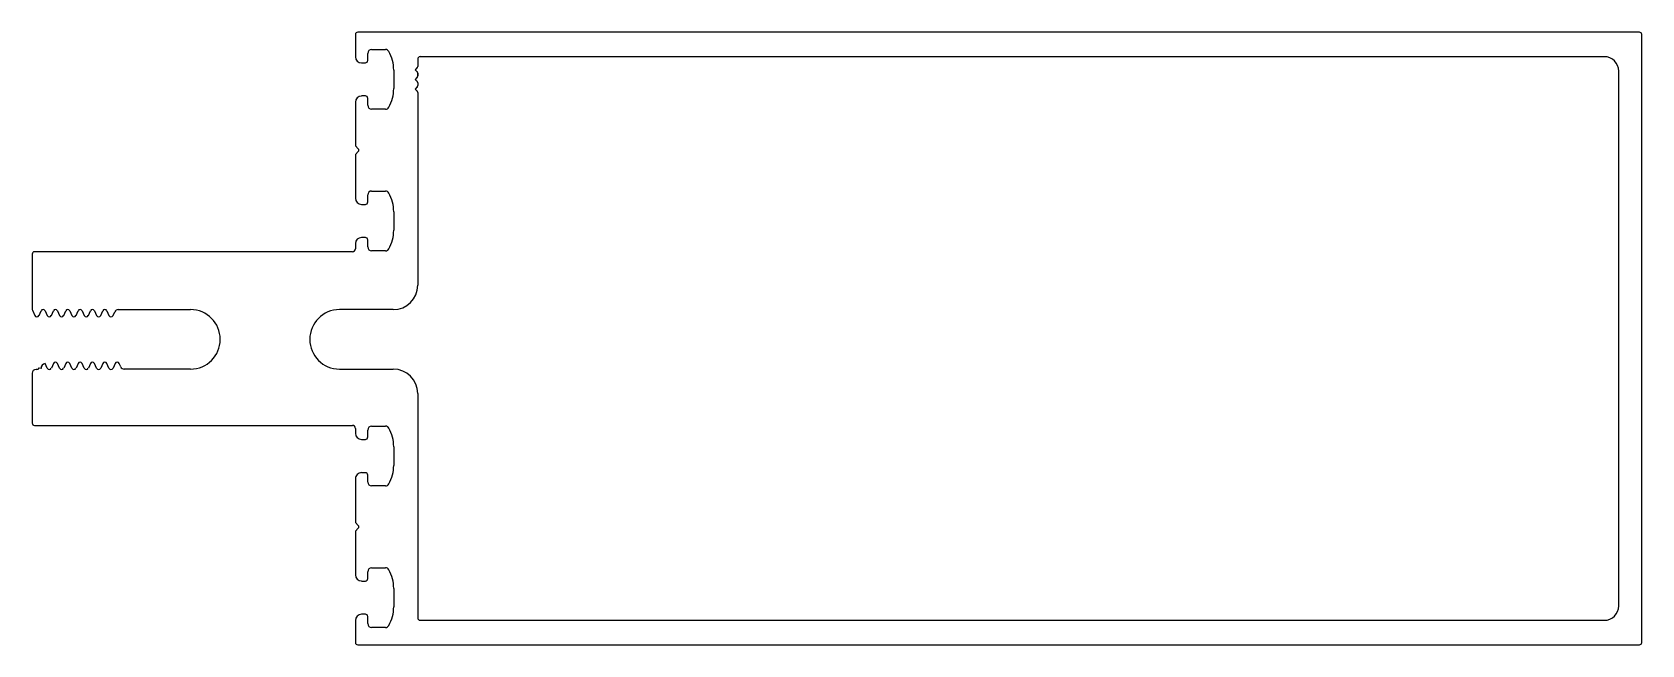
# Model space of a CAD drawing. Extents: x -100 to 67, y 0 to 64.
import ezdxf

# ---------------------------------------------------------------- set-up
doc = ezdxf.new("R2010")
doc.units = 0
doc.layers.add('1', color=7, linetype='CONTINUOUS')
doc.layers.add('AL_EXTRUSIONS', color=7, linetype='CONTINUOUS')

msp = doc.modelspace()

# ---------------------------------------------------------------- linework, layer by layer
at = {"layer": '1', "color": 7, "linetype": 'CONTINUOUS'}
for p, q in [((-60.13, 60.99), (-60.13, 60.24)), ((-60.13, 60.24), (-60.13, 60.24)), ((-60.13, 60.24), (-60.13, 60.24)), ((62.88, 61.24), (-59.88, 61.24)), ((-60.21, 60.07), (-60.38, 59.89)), ((-60.38, 59.88), (-60.21, 59.71)), ((-60.21, 59.07), (-60.38, 58.89)), ((-60.38, 58.88), (-60.21, 58.71)), ((-60.13, 59.54), (-60.13, 59.24)), ((-60.13, 59.24), (-60.13, 59.54)), ((-60.13, 59.54), (-60.13, 59.24)), ((-60.13, 59.24), (-60.13, 59.54)), ((-60.13, 59.54), (-60.13, 59.24)), ((-60.13, 58.54), (-60.13, 58.24)), ((64.38, 32.41), (64.38, 59.74)), ((-60.21, 58.07), (-60.38, 57.89)), ((-60.38, 57.88), (-60.21, 57.71)), ((-60.13, 57.54), (-60.13, 37.56)), ((-62.67, 35.02), (-68.24, 35.02)), ((64.38, 4.32), (64.38, 32.41)), ((64.38, 32.41), (64.38, 32.41)), ((-68.24, 28.86), (-62.67, 28.86)), ((-60.13, 26.32), (-60.13, 3.07)), ((-59.88, 2.82), (62.88, 2.82))]:
    msp.add_line(p, q, dxfattribs=at)
for centre, radius, start, end in [((-60.38, 60.24), 0.25, 315, 360), ((-59.88, 60.99), 0.254, 90, 180), ((62.88, 59.74), 1.5, 360, 90), ((-60.37, 59.89), 0.008, 135, 225), ((-60.37, 58.89), 0.008, 135, 225), ((-60.38, 59.54), 0.25, 0, 45), ((-60.38, 59.24), 0.25, 315, 360), ((-60.38, 58.54), 0.25, 360, 45), ((-60.37, 57.89), 0.008, 135, 225), ((-60.38, 58.24), 0.25, 315, 360), ((-60.38, 57.54), 0.25, 0, 45), ((-62.67, 37.56), 2.54, 270, 0), ((-68.24, 31.94), 3.08, 90, 270), ((-62.67, 26.32), 2.54, 0, 90), ((62.88, 4.32), 1.5, 270, 0), ((-59.88, 3.07), 0.254, 180, 270)]:
    msp.add_arc(centre, radius, start, end, dxfattribs=at)
at = {"layer": 'AL_EXTRUSIONS', "color": 7, "linetype": 'CONTINUOUS'}
for p, q in [((-66.58, 63.53), (-66.58, 61.24)), ((66.51, 63.78), (-66.33, 63.78)), ((66.77, 0.53), (66.77, 63.53)), ((-64.91, 61.99), (-63.48, 61.99)), ((-65.95, 60.61), (-65.56, 60.61)), ((-65.31, 60.86), (-65.31, 61.58)), ((-62.62, 59.85), (-62.62, 57.93)), ((-65.56, 57.17), (-65.95, 57.17)), ((-65.31, 56.2), (-65.31, 56.92)), ((-66.58, 56.53), (-66.58, 51.99)), ((-63.48, 55.79), (-64.91, 55.79)), ((-66.58, 51.99), (-66.29, 51.69)), ((-66.29, 51.41), (-66.58, 51.11)), ((-66.58, 51.11), (-66.58, 46.57)), ((-65.31, 46.18), (-65.31, 46.91)), ((-64.91, 47.31), (-63.48, 47.31)), ((-65.95, 45.93), (-65.56, 45.93)), ((-62.62, 45.17), (-62.62, 43.25)), ((-66.58, 41.86), (-66.58, 41.34)), ((-65.56, 42.49), (-65.95, 42.49)), ((-65.31, 41.52), (-65.31, 42.24)), ((-100.1, 40.77), (-100.1, 35.11)), ((-66.9, 41.02), (-99.85, 41.02)), ((-63.48, 41.11), (-64.91, 41.11)), ((-100.06, 34.95), (-99.82, 34.42)), ((-99.39, 34.42), (-99.18, 34.89)), ((-98.75, 34.89), (-98.54, 34.42)), ((-98.11, 34.42), (-97.9, 34.89)), ((-97.47, 34.89), (-97.26, 34.42)), ((-96.83, 34.42), (-96.62, 34.89)), ((-96.19, 34.89), (-95.98, 34.42)), ((-95.55, 34.42), (-95.34, 34.89)), ((-94.91, 34.89), (-94.7, 34.42)), ((-94.27, 34.42), (-94.06, 34.89)), ((-93.63, 34.89), (-93.42, 34.42)), ((-92.99, 34.42), (-92.78, 34.89)), ((-92.35, 34.89), (-92.14, 34.42)), ((-91.71, 34.42), (-91.54, 34.8)), ((-91.19, 35.02), (-83.68, 35.02)), ((-100.1, 28.42), (-100.1, 23.27)), ((-99.62, 28.82), (-99.7, 28.82)), ((-99.18, 28.91), (-99.39, 28.97)), ((-98.54, 28.96), (-98.75, 29.43)), ((-97.9, 29.43), (-98.11, 28.96)), ((-97.26, 28.96), (-97.47, 29.43)), ((-96.62, 29.43), (-96.83, 28.96)), ((-95.98, 28.96), (-96.19, 29.43)), ((-95.34, 29.43), (-95.55, 28.96)), ((-94.7, 28.96), (-94.91, 29.43)), ((-94.06, 29.43), (-94.27, 28.96)), ((-93.42, 28.96), (-93.63, 29.43)), ((-92.78, 29.43), (-92.99, 28.96)), ((-92.14, 28.96), (-92.35, 29.43)), ((-91.5, 29.43), (-91.71, 28.96)), ((-90.91, 29.08), (-91.07, 29.43)), ((-90.09, 28.86), (-90.57, 28.86)), ((-89.58, 28.86), (-90.09, 28.86)), ((-83.68, 28.86), (-89.58, 28.86)), ((-89.58, 28.86), (-89.58, 28.86)), ((-99.85, 23.02), (-66.9, 23.02)), ((-66.58, 22.71), (-66.58, 22.2)), ((-65.31, 21.82), (-65.31, 22.54)), ((-64.91, 22.94), (-63.48, 22.94)), ((-65.95, 21.57), (-65.56, 21.57)), ((-62.62, 20.81), (-62.62, 18.88)), ((-66.58, 17.49), (-66.58, 12.95)), ((-65.56, 18.12), (-65.95, 18.12)), ((-65.31, 17.15), (-65.31, 17.87)), ((-63.48, 16.75), (-64.91, 16.75)), ((-66.58, 12.95), (-66.29, 12.65)), ((-66.29, 12.36), (-66.58, 12.07)), ((-66.58, 12.07), (-66.58, 7.53)), ((-65.95, 6.89), (-65.56, 6.89)), ((-65.31, 7.14), (-65.31, 7.86)), ((-64.91, 8.27), (-63.48, 8.27)), ((-62.62, 6.13), (-62.62, 4.21)), ((-65.56, 3.45), (-65.95, 3.45)), ((-66.58, 2.81), (-66.58, 0.53)), ((-65.31, 2.48), (-65.31, 3.2)), ((-63.48, 2.07), (-64.91, 2.07)), ((-66.33, 0.28), (66.51, 0.28))]:
    msp.add_line(p, q, dxfattribs=at)
for centre, radius, start, end in [((-66.33, 63.53), 0.254, 90, 180), ((66.51, 63.53), 0.254, 360, 90), ((-64.91, 61.58), 0.406, 90, 180), ((-63.48, 61.58), 0.406, 29.1597, 89.9996), ((-66.58, 59.85), 3.96, 359.9999, 29.16), ((-65.95, 61.24), 0.635, 180, 270), ((-65.56, 60.86), 0.25, 270, 360), ((-65.95, 56.53), 0.635, 90, 180), ((-65.56, 56.92), 0.25, 0, 90), ((-66.58, 57.93), 3.96, 330.8408, 0.0004), ((-64.91, 56.2), 0.406, 180, 270), ((-63.48, 56.2), 0.406, 269.9984, 330.8387), ((-66.43, 51.55), 0.203, 315, 45), ((-64.91, 46.91), 0.406, 90, 180), ((-63.48, 46.91), 0.406, 29.1597, 89.9996), ((-66.58, 45.17), 3.96, 359.9999, 29.16), ((-65.95, 46.57), 0.635, 180, 270), ((-65.56, 46.18), 0.25, 270, 360), ((-65.95, 41.86), 0.635, 90, 180), ((-65.56, 42.24), 0.25, 360, 90), ((-66.58, 43.25), 3.96, 330.8408, 0.0004), ((-99.85, 40.77), 0.25, 90, 180), ((-66.9, 41.34), 0.317, 270, 360), ((-64.91, 41.52), 0.406, 180, 270), ((-63.48, 41.52), 0.406, 269.9984, 330.8387), ((-99.72, 35.11), 0.381, 180, 204.675), ((-99.61, 34.52), 0.234, 204.675, 335.325), ((-98.97, 34.79), 0.234, 24.675, 155.325), ((-98.33, 34.52), 0.234, 204.675, 335.325), ((-97.69, 34.79), 0.234, 24.675, 155.325), ((-97.05, 34.52), 0.234, 204.675, 335.325), ((-96.41, 34.79), 0.234, 24.675, 155.325), ((-95.77, 34.52), 0.234, 204.675, 335.325), ((-95.13, 34.79), 0.234, 24.675, 155.325), ((-94.49, 34.52), 0.234, 204.675, 335.325), ((-93.85, 34.79), 0.234, 24.675, 155.325), ((-93.21, 34.52), 0.234, 204.675, 335.325), ((-92.57, 34.79), 0.234, 24.675, 155.325), ((-91.93, 34.52), 0.234, 204.675, 335.325), ((-91.19, 34.64), 0.381, 90, 155.325), ((-83.68, 31.94), 3.08, 270, 90), ((-99.7, 28.42), 0.4, 90, 180), ((-99.62, 29.08), 0.254, 270, 335.325), ((-98.7, 28.95), 0.482, 96.5974, 184.9057), ((-98.33, 29.06), 0.234, 204.675, 335.325), ((-97.69, 29.33), 0.234, 24.675, 155.325), ((-97.05, 29.06), 0.234, 204.675, 335.325), ((-96.41, 29.33), 0.234, 24.675, 155.325), ((-95.77, 29.06), 0.234, 204.675, 335.325), ((-95.13, 29.33), 0.234, 24.675, 155.325), ((-94.49, 29.06), 0.234, 204.675, 335.325), ((-93.85, 29.33), 0.234, 24.675, 155.325), ((-93.21, 29.06), 0.234, 204.675, 335.325), ((-92.57, 29.33), 0.234, 24.675, 155.325), ((-91.93, 29.06), 0.234, 204.675, 335.325), ((-91.29, 29.33), 0.234, 24.675, 155.325), ((-90.57, 29.24), 0.381, 204.675, 270), ((-99.85, 23.27), 0.25, 180, 270), ((-66.9, 22.71), 0.318, 0, 90), ((-65.95, 22.2), 0.635, 180, 270), ((-65.56, 21.82), 0.25, 270, 360), ((-64.91, 22.54), 0.406, 90, 180), ((-63.48, 22.54), 0.406, 29.1613, 90.0016), ((-66.58, 20.81), 3.96, 359.9996, 29.1592), ((-66.58, 18.88), 3.96, 330.84, 0.0001), ((-65.95, 17.49), 0.635, 89.9999, 180), ((-65.56, 17.87), 0.25, 360, 90), ((-64.91, 17.15), 0.406, 180, 270), ((-63.48, 17.15), 0.406, 270.0004, 330.8403), ((-66.43, 12.51), 0.203, 315, 45), ((-65.95, 7.53), 0.635, 180, 270), ((-65.56, 7.14), 0.25, 270, 0), ((-64.91, 7.86), 0.406, 90, 180), ((-63.48, 7.86), 0.406, 29.1613, 90.0016), ((-66.58, 6.13), 3.96, 359.9996, 29.1592), ((-65.95, 2.81), 0.635, 90, 180), ((-65.56, 3.2), 0.25, 360, 90), ((-66.58, 4.21), 3.96, 330.84, 0.0001), ((-64.91, 2.48), 0.406, 180, 270), ((-63.48, 2.48), 0.406, 270.0004, 330.8403), ((-66.33, 0.53), 0.254, 180, 270), ((66.51, 0.53), 0.254, 270, 360)]:
    msp.add_arc(centre, radius, start, end, dxfattribs=at)

doc.saveas('drawing.dxf')
